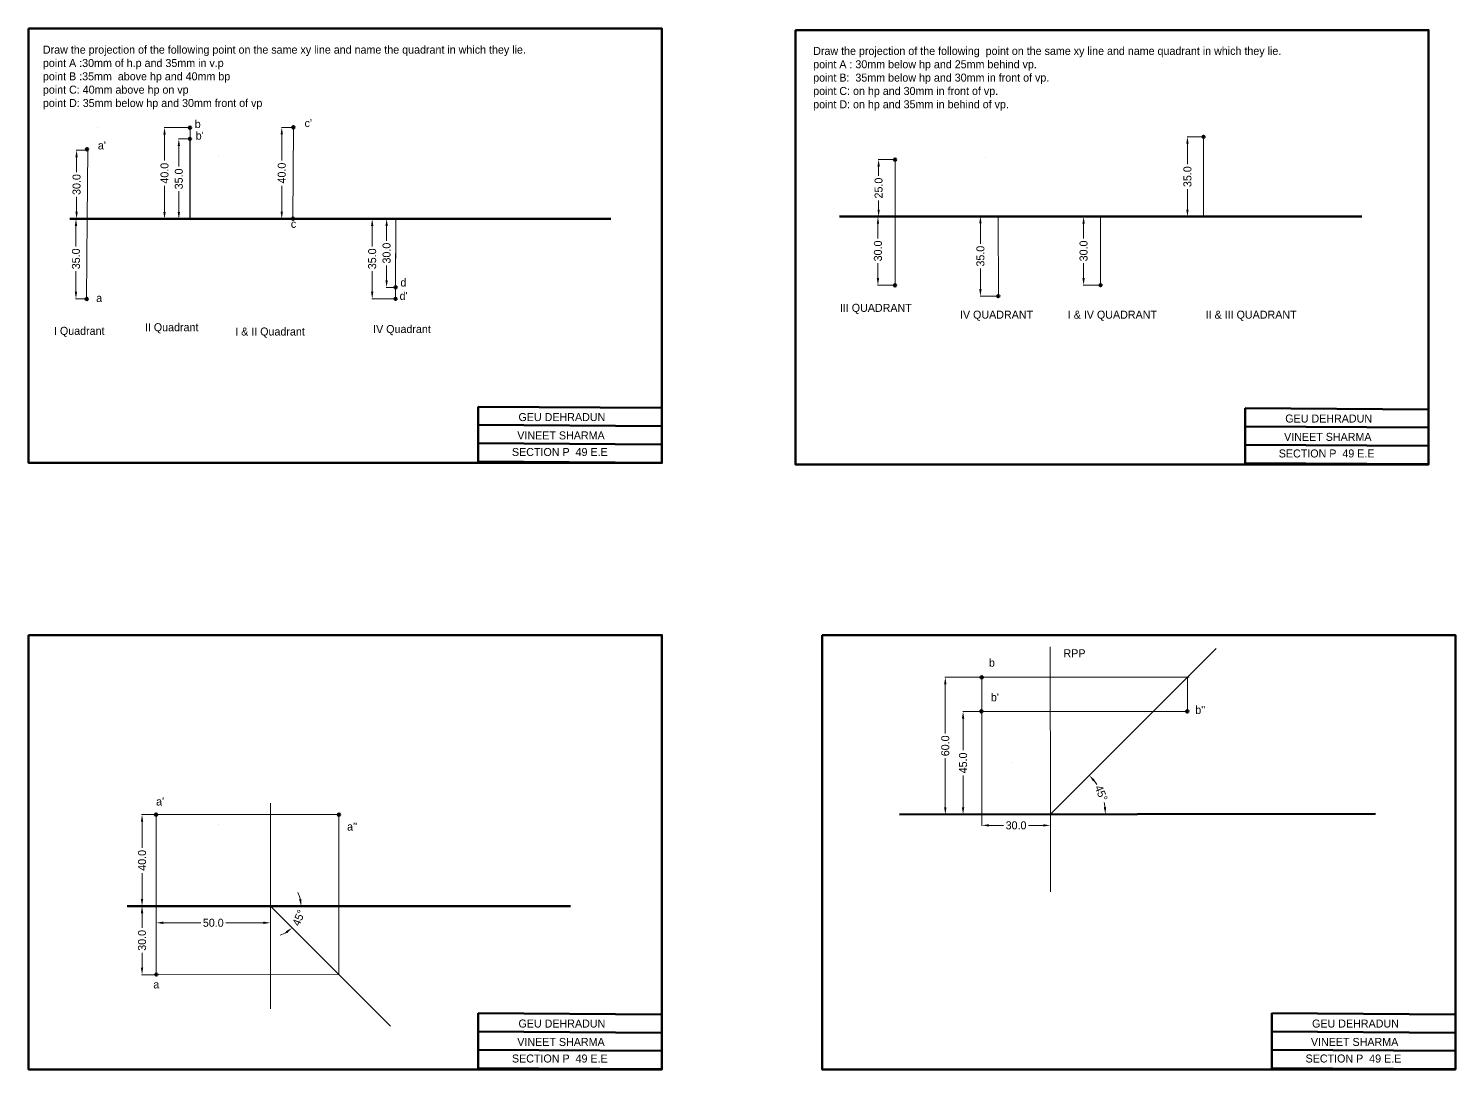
# Model space of a CAD drawing. Header units: millimetres. Extents: x 1019 to 3698, y 486 to 1720.
# Drawn here: x 1019 to 1644, y 489 to 945 of the extents above; entities that cross this region are included whole.
import ezdxf

# ---------------------------------------------------------------- set-up
doc = ezdxf.new("R2010")
doc.units = ezdxf.units.MM
doc.header["$MEASUREMENT"] = 0
doc.layers.get('0').update_dxf_attribs({"lineweight": 50})
doc.layers.add('Layer1', color=150, linetype='Continuous', lineweight=13)
doc.layers.add('Layer2', color=150, linetype='Continuous', lineweight=13)
doc.styles.get("Standard").update_dxf_attribs({"font": 'comicbd.ttf', "height": 3.5})
doc.dimstyles.get("Standard").update_dxf_attribs({"dimtxt": 3.5, "dimasz": 3.1, "dimexe": 0.18, "dimexo": 0.0625, "dimgap": 0.09, "dimtad": 0, "dimtoh": 1, "dimdec": 1, "dimzin": 0, "dimdsep": 46, "dimtxsty": 'Standard', "dimcen": 0.09, "dimclrd": 4, "dimclre": 4, "dimclrt": 4, "dimadec": 0, "dimazin": 0, "dimtfac": 1, "dimtdec": 1, "dimtofl": 0, "dimtmove": 0, "dimatfit": 3, "dimfxl": 1, "dimtfillclr": 4, "dimtolj": 1, "dimtzin": 0, "dimlwd": 13, "dimlwe": 13, "dimarcsym": 0})

# ---------------------------------------------------------------- blocks, each defined once
blk = doc.blocks.new('*D1')
at = {"layer": 'Defpoints', "color": 0, "transparency": 16777216}
for p in [(1040.45, 891.32), (1045.3, 891.32), (1045.09, 861.32)]:
    blk.add_point(p, dxfattribs=at)
at = {"layer": 'Layer2', "color": 4, "linetype": 'Continuous', "lineweight": 13, "transparency": 16777216}
for p, q in [((1045.24, 891.32), (1040.27, 891.32)), ((1040.45, 888.22), (1040.45, 881.74)), ((1040.45, 864.42), (1040.45, 870.9)), ((1045.03, 861.32), (1040.27, 861.32))]:
    blk.add_line(p, q, dxfattribs=at)
at = {"layer": 'Layer2', "color": 4, "transparency": 16777216}
for points in [[(1039.93, 888.22), (1040.96, 888.22), (1040.45, 891.32)], [(1039.93, 864.42), (1040.96, 864.42), (1040.45, 861.32)]]:
    blk.add_solid(points, dxfattribs=at)
at = {"layer": 'Layer2', "color": 4, "transparency": 16777216, "insert": (1040.45, 876.32), "char_height": 3.5, "attachment_point": 5, "rotation": 90}
blk.add_mtext('\\A1;30.0', dxfattribs=at)
blk = doc.blocks.new('*D2')
at = {"layer": 'Defpoints', "color": 0, "transparency": 16777216}
for p in [(1045.09, 861.32), (1040.19, 826.32), (1044.85, 826.32)]:
    blk.add_point(p, dxfattribs=at)
at = {"layer": 'Layer2', "color": 4, "linetype": 'Continuous', "lineweight": 13, "transparency": 16777216}
for p, q in [((1045.03, 861.32), (1040.01, 861.32)), ((1040.19, 858.22), (1040.19, 849.24)), ((1040.19, 829.42), (1040.19, 838.4)), ((1044.79, 826.32), (1040.01, 826.32))]:
    blk.add_line(p, q, dxfattribs=at)
at = {"layer": 'Layer2', "color": 4, "transparency": 16777216}
for points in [[(1039.67, 858.22), (1040.7, 858.22), (1040.19, 861.32)], [(1039.67, 829.42), (1040.7, 829.42), (1040.19, 826.32)]]:
    blk.add_solid(points, dxfattribs=at)
at = {"layer": 'Layer2', "color": 4, "transparency": 16777216, "insert": (1040.19, 843.82), "char_height": 3.5, "attachment_point": 5, "rotation": 90}
blk.add_mtext('\\A1;35.0', dxfattribs=at)
blk = doc.blocks.new('*D4')
at = {"layer": 'Defpoints', "color": 0, "transparency": 16777216}
for p in [(1130.19, 901.32), (1135.31, 901.32), (1135.09, 861.32)]:
    blk.add_point(p, dxfattribs=at)
at = {"layer": 'Layer2', "color": 4, "linetype": 'Continuous', "lineweight": 13, "transparency": 16777216}
for p, q in [((1135.25, 901.32), (1130.01, 901.32)), ((1130.19, 898.22), (1130.19, 886.86)), ((1130.19, 864.42), (1130.19, 875.79)), ((1135.03, 861.32), (1130.01, 861.32))]:
    blk.add_line(p, q, dxfattribs=at)
at = {"layer": 'Layer2', "color": 4, "transparency": 16777216}
for points in [[(1129.67, 898.22), (1130.71, 898.22), (1130.19, 901.32)], [(1129.67, 864.42), (1130.71, 864.42), (1130.19, 861.32)]]:
    blk.add_solid(points, dxfattribs=at)
at = {"layer": 'Layer2', "color": 4, "transparency": 16777216, "insert": (1130.19, 881.32), "char_height": 3.5, "attachment_point": 5, "rotation": 90}
blk.add_mtext('\\A1;40.0', dxfattribs=at)
blk = doc.blocks.new('*D5')
at = {"layer": 'Defpoints', "color": 0, "transparency": 16777216}
for p in [(1180.09, 861.32), (1176.05, 831.32), (1180, 831.32)]:
    blk.add_point(p, dxfattribs=at)
at = {"layer": 'Layer2', "color": 4, "linetype": 'Continuous', "lineweight": 13, "transparency": 16777216}
for p, q in [((1180.03, 861.32), (1175.87, 861.32)), ((1176.05, 858.22), (1176.05, 851.74)), ((1176.05, 834.42), (1176.05, 840.9)), ((1179.94, 831.32), (1175.87, 831.32))]:
    blk.add_line(p, q, dxfattribs=at)
at = {"layer": 'Layer2', "color": 4, "transparency": 16777216}
for points in [[(1175.54, 858.22), (1176.57, 858.22), (1176.05, 861.32)], [(1175.54, 834.42), (1176.57, 834.42), (1176.05, 831.32)]]:
    blk.add_solid(points, dxfattribs=at)
at = {"layer": 'Layer2', "color": 4, "transparency": 16777216, "insert": (1176.05, 846.32), "char_height": 3.5, "attachment_point": 5, "rotation": 90}
blk.add_mtext('\\A1;30.0', dxfattribs=at)
blk = doc.blocks.new('*D6')
at = {"layer": 'Defpoints', "color": 0, "transparency": 16777216}
for p in [(1180.09, 861.32), (1169.74, 826.32), (1179.98, 826.32)]:
    blk.add_point(p, dxfattribs=at)
at = {"layer": 'Layer2', "color": 4, "linetype": 'Continuous', "lineweight": 13, "transparency": 16777216}
for p, q in [((1180.03, 861.32), (1169.56, 861.32)), ((1169.74, 858.22), (1169.74, 849.24)), ((1169.74, 829.42), (1169.74, 838.4)), ((1179.92, 826.32), (1169.56, 826.32))]:
    blk.add_line(p, q, dxfattribs=at)
at = {"layer": 'Layer2', "color": 4, "transparency": 16777216}
for points in [[(1169.22, 858.22), (1170.26, 858.22), (1169.74, 861.32)], [(1169.22, 829.42), (1170.26, 829.42), (1169.74, 826.32)]]:
    blk.add_solid(points, dxfattribs=at)
at = {"layer": 'Layer2', "color": 4, "transparency": 16777216, "insert": (1169.74, 843.82), "char_height": 3.5, "attachment_point": 5, "rotation": 90}
blk.add_mtext('\\A1;35.0', dxfattribs=at)
blk = doc.blocks.new('*D7')
at = {"layer": 'Defpoints', "color": 0, "transparency": 16777216}
for p in [(1078.91, 901.27), (1090.09, 901.27), (1090.14, 861.27)]:
    blk.add_point(p, dxfattribs=at)
at = {"layer": 'Layer2', "color": 4, "linetype": 'Continuous', "lineweight": 13, "transparency": 16777216}
for p, q in [((1090.03, 901.27), (1078.73, 901.27)), ((1078.91, 898.17), (1078.91, 886.8)), ((1078.91, 864.37), (1078.91, 875.73)), ((1090.08, 861.27), (1078.73, 861.27))]:
    blk.add_line(p, q, dxfattribs=at)
at = {"layer": 'Layer2', "color": 4, "transparency": 16777216}
for points in [[(1078.39, 898.17), (1079.42, 898.17), (1078.91, 901.27)], [(1078.39, 864.37), (1079.42, 864.37), (1078.91, 861.27)]]:
    blk.add_solid(points, dxfattribs=at)
at = {"layer": 'Layer2', "color": 4, "transparency": 16777216, "insert": (1078.91, 881.27), "char_height": 3.5, "attachment_point": 5, "rotation": 90}
blk.add_mtext('\\A1;40.0', dxfattribs=at)
blk = doc.blocks.new('*D8')
at = {"layer": 'Defpoints', "color": 0, "transparency": 16777216}
for p in [(1085.17, 896.27), (1089.98, 896.27), (1090.14, 861.27)]:
    blk.add_point(p, dxfattribs=at)
at = {"layer": 'Layer2', "color": 4, "linetype": 'Continuous', "lineweight": 13, "transparency": 16777216}
for p, q in [((1089.92, 896.27), (1084.99, 896.27)), ((1085.17, 893.17), (1085.17, 884.18)), ((1085.17, 864.37), (1085.17, 873.35)), ((1090.08, 861.27), (1084.99, 861.27))]:
    blk.add_line(p, q, dxfattribs=at)
at = {"layer": 'Layer2', "color": 4, "transparency": 16777216}
for points in [[(1084.66, 893.17), (1085.69, 893.17), (1085.17, 896.27)], [(1084.66, 864.37), (1085.69, 864.37), (1085.17, 861.27)]]:
    blk.add_solid(points, dxfattribs=at)
at = {"layer": 'Layer2', "color": 4, "transparency": 16777216, "insert": (1085.17, 878.77), "char_height": 3.5, "attachment_point": 5, "rotation": 90}
blk.add_mtext('\\A1;35.0', dxfattribs=at)
blk = doc.blocks.new('*D10')
at = {"layer": 'Defpoints', "color": 0, "transparency": 16777216}
for p in [(1391.25, 887.27), (1398.46, 887.27), (1398.47, 862.27)]:
    blk.add_point(p, dxfattribs=at)
at = {"layer": 'Layer1', "color": 4, "linetype": 'Continuous', "lineweight": 13, "transparency": 16777216}
for p, q in [((1398.4, 887.27), (1391.07, 887.27)), ((1391.25, 884.17), (1391.25, 880.16)), ((1391.25, 865.37), (1391.25, 869.37)), ((1398.41, 862.27), (1391.07, 862.27))]:
    blk.add_line(p, q, dxfattribs=at)
at = {"layer": 'Layer1', "color": 4, "transparency": 16777216}
for points in [[(1390.74, 884.17), (1391.77, 884.17), (1391.25, 887.27)], [(1390.74, 865.37), (1391.77, 865.37), (1391.25, 862.27)]]:
    blk.add_solid(points, dxfattribs=at)
at = {"layer": 'Layer1', "color": 4, "transparency": 16777216, "insert": (1391.25, 874.77), "char_height": 3.5, "attachment_point": 5, "rotation": 90}
blk.add_mtext('\\A1;25.0', dxfattribs=at)
blk = doc.blocks.new('*D11')
at = {"layer": 'Defpoints', "color": 0, "transparency": 16777216}
for p in [(1398.47, 862.27), (1390.95, 832.27), (1398.48, 832.27)]:
    blk.add_point(p, dxfattribs=at)
at = {"layer": 'Layer1', "color": 4, "linetype": 'Continuous', "lineweight": 13, "transparency": 16777216}
for p, q in [((1398.41, 862.27), (1390.77, 862.27)), ((1390.95, 859.17), (1390.95, 852.69)), ((1390.95, 835.37), (1390.95, 841.85)), ((1398.42, 832.27), (1390.77, 832.27))]:
    blk.add_line(p, q, dxfattribs=at)
at = {"layer": 'Layer1', "color": 4, "transparency": 16777216}
for points in [[(1390.43, 859.17), (1391.47, 859.17), (1390.95, 862.27)], [(1390.43, 835.37), (1391.47, 835.37), (1390.95, 832.27)]]:
    blk.add_solid(points, dxfattribs=at)
at = {"layer": 'Layer1', "color": 4, "transparency": 16777216, "insert": (1390.95, 847.27), "char_height": 3.5, "attachment_point": 5, "rotation": 90}
blk.add_mtext('\\A1;30.0', dxfattribs=at)
blk = doc.blocks.new('*D12')
at = {"layer": 'Defpoints', "color": 0, "transparency": 16777216}
for p in [(1435.78, 862.48), (1443.47, 862.48), (1443.63, 827.48)]:
    blk.add_point(p, dxfattribs=at)
at = {"layer": 'Layer1', "color": 4, "linetype": 'Continuous', "lineweight": 13, "transparency": 16777216}
for p, q in [((1443.41, 862.48), (1435.6, 862.48)), ((1435.78, 859.38), (1435.78, 850.4)), ((1435.78, 830.58), (1435.78, 839.56)), ((1443.57, 827.48), (1435.6, 827.48))]:
    blk.add_line(p, q, dxfattribs=at)
at = {"layer": 'Layer1', "color": 4, "transparency": 16777216}
for points in [[(1435.26, 859.38), (1436.29, 859.38), (1435.78, 862.48)], [(1435.26, 830.58), (1436.29, 830.58), (1435.78, 827.48)]]:
    blk.add_solid(points, dxfattribs=at)
at = {"layer": 'Layer1', "color": 4, "transparency": 16777216, "insert": (1435.78, 844.98), "char_height": 3.5, "attachment_point": 5, "rotation": 90}
blk.add_mtext('\\A1;35.0', dxfattribs=at)
blk = doc.blocks.new('*D14')
at = {"layer": 'Defpoints', "color": 0, "transparency": 16777216}
for p in [(1480.9, 862.27), (1488.36, 862.27), (1488.34, 832.27)]:
    blk.add_point(p, dxfattribs=at)
at = {"layer": 'Layer1', "color": 4, "linetype": 'Continuous', "lineweight": 13, "transparency": 16777216}
for p, q in [((1488.29, 862.27), (1480.72, 862.27)), ((1480.9, 859.17), (1480.9, 852.69)), ((1480.9, 835.37), (1480.9, 841.85)), ((1488.27, 832.27), (1480.72, 832.27))]:
    blk.add_line(p, q, dxfattribs=at)
at = {"layer": 'Layer1', "color": 4, "transparency": 16777216}
for points in [[(1480.38, 859.17), (1481.42, 859.17), (1480.9, 862.27)], [(1480.38, 835.37), (1481.42, 835.37), (1480.9, 832.27)]]:
    blk.add_solid(points, dxfattribs=at)
at = {"layer": 'Layer1', "color": 4, "transparency": 16777216, "insert": (1480.9, 847.27), "char_height": 3.5, "attachment_point": 5, "rotation": 90}
blk.add_mtext('\\A1;30.0', dxfattribs=at)
blk = doc.blocks.new('*D16')
at = {"layer": 'Defpoints', "color": 0, "transparency": 16777216}
for p in [(1533.36, 897.24), (1526.33, 862.27), (1533.36, 862.27)]:
    blk.add_point(p, dxfattribs=at)
at = {"layer": 'Layer1', "color": 4, "linetype": 'Continuous', "lineweight": 13, "transparency": 16777216}
for p, q in [((1533.3, 897.24), (1526.15, 897.24)), ((1526.33, 894.14), (1526.33, 885.17)), ((1526.33, 865.37), (1526.33, 874.33)), ((1533.3, 862.27), (1526.15, 862.27))]:
    blk.add_line(p, q, dxfattribs=at)
at = {"layer": 'Layer1', "color": 4, "transparency": 16777216}
for points in [[(1525.81, 894.14), (1526.84, 894.14), (1526.33, 897.24)], [(1525.81, 865.37), (1526.84, 865.37), (1526.33, 862.27)]]:
    blk.add_solid(points, dxfattribs=at)
at = {"layer": 'Layer1', "color": 4, "transparency": 16777216, "insert": (1526.33, 879.75), "char_height": 3.5, "attachment_point": 5, "rotation": 90}
blk.add_mtext('\\A1;35.0', dxfattribs=at)
blk = doc.blocks.new('*D27')
at = {"layer": 'Defpoints', "color": 0, "transparency": 16777216}
for p in [(1069.08, 600.72), (1075.23, 600.72), (1075.23, 560.72)]:
    blk.add_point(p, dxfattribs=at)
at = {"layer": 'Layer1', "color": 4, "linetype": 'Continuous', "lineweight": 13, "transparency": 16777216}
for p, q in [((1075.17, 600.72), (1068.9, 600.72)), ((1069.08, 597.62), (1069.08, 586.25)), ((1069.08, 563.82), (1069.08, 575.18)), ((1075.17, 560.72), (1068.9, 560.72))]:
    blk.add_line(p, q, dxfattribs=at)
at = {"layer": 'Layer1', "color": 4, "transparency": 16777216}
for points in [[(1068.57, 597.62), (1069.6, 597.62), (1069.08, 600.72)], [(1068.57, 563.82), (1069.6, 563.82), (1069.08, 560.72)]]:
    blk.add_solid(points, dxfattribs=at)
at = {"layer": 'Layer1', "color": 4, "transparency": 16777216, "insert": (1069.08, 580.72), "char_height": 3.5, "attachment_point": 5, "rotation": 90}
blk.add_mtext('\\A1;40.0', dxfattribs=at)
blk = doc.blocks.new('*D28')
at = {"layer": 'Defpoints', "color": 0, "transparency": 16777216}
for p in [(1075.23, 560.72), (1069.08, 530.72), (1075.23, 530.72)]:
    blk.add_point(p, dxfattribs=at)
at = {"layer": 'Layer1', "color": 4, "linetype": 'Continuous', "lineweight": 13, "transparency": 16777216}
for p, q in [((1075.17, 560.72), (1068.9, 560.72)), ((1069.08, 557.62), (1069.08, 551.14)), ((1069.08, 533.82), (1069.08, 540.3)), ((1075.17, 530.72), (1068.9, 530.72))]:
    blk.add_line(p, q, dxfattribs=at)
at = {"layer": 'Layer1', "color": 4, "transparency": 16777216}
for points in [[(1068.57, 557.62), (1069.6, 557.62), (1069.08, 560.72)], [(1068.57, 533.82), (1069.6, 533.82), (1069.08, 530.72)]]:
    blk.add_solid(points, dxfattribs=at)
at = {"layer": 'Layer1', "color": 4, "transparency": 16777216, "insert": (1069.08, 545.72), "char_height": 3.5, "attachment_point": 5, "rotation": 90}
blk.add_mtext('\\A1;30.0', dxfattribs=at)
blk = doc.blocks.new('*D29')
at = {"layer": 'Defpoints', "color": 0, "transparency": 16777216}
for p in [(1075.23, 560.72), (1125.23, 560.72), (1125.23, 553.41)]:
    blk.add_point(p, dxfattribs=at)
at = {"layer": 'Layer1', "color": 4, "linetype": 'Continuous', "lineweight": 13, "transparency": 16777216}
for p, q in [((1075.23, 560.65), (1075.23, 553.23)), ((1125.23, 560.65), (1125.23, 553.23)), ((1078.33, 553.41), (1094.79, 553.41)), ((1122.13, 553.41), (1105.67, 553.41))]:
    blk.add_line(p, q, dxfattribs=at)
at = {"layer": 'Layer1', "color": 4, "transparency": 16777216}
for points in [[(1078.33, 553.93), (1078.33, 552.9), (1075.23, 553.41)], [(1122.13, 553.93), (1122.13, 552.9), (1125.23, 553.41)]]:
    blk.add_solid(points, dxfattribs=at)
at = {"layer": 'Layer1', "color": 4, "transparency": 16777216, "insert": (1100.23, 553.41), "char_height": 3.5, "attachment_point": 5}
blk.add_mtext('\\A1;50.0', dxfattribs=at)
blk = doc.blocks.new('*D30')
at = {"color": 4, "linetype": 'Continuous', "lineweight": 13, "transparency": 16777216}
for start, end in [(13.26529, 26.53058), (288.46942, 301.73471)]:
    blk.add_arc((1125.23, 560.72), 13.42, start, end, dxfattribs=at)
at = {"color": 4, "transparency": 16777216}
for points in [[(1138.8, 563.86), (1137.78, 563.74), (1138.65, 560.72)], [(1131.97, 549.71), (1132.61, 548.9), (1134.72, 551.23)]]:
    blk.add_solid(points, dxfattribs=at)
at = {"layer": 'Defpoints', "color": 0, "transparency": 16777216}
for p in [(1062.61, 560.72), (1125.23, 560.72), (1256.46, 560.72), (1136.85, 554.01), (1177.7, 508.25)]:
    blk.add_point(p, dxfattribs=at)
at = {"color": 4, "transparency": 16777216, "insert": (1137.63, 555.58), "char_height": 3.5, "attachment_point": 5, "rotation": 67.5}
blk.add_mtext('\\A1;45°', dxfattribs=at)
blk = doc.blocks.new('*D31')
at = {"layer": 'Defpoints', "color": 0, "transparency": 16777216}
for p in [(1428.19, 645.82), (1436.37, 645.82), (1436.36, 600.82)]:
    blk.add_point(p, dxfattribs=at)
at = {"layer": 'Layer1', "color": 4, "linetype": 'Continuous', "lineweight": 13, "transparency": 16777216}
for p, q in [((1436.3, 645.82), (1428.01, 645.82)), ((1428.19, 642.72), (1428.19, 628.85)), ((1428.19, 603.92), (1428.19, 617.78)), ((1436.3, 600.82), (1428.01, 600.82))]:
    blk.add_line(p, q, dxfattribs=at)
at = {"layer": 'Layer1', "color": 4, "transparency": 16777216}
for points in [[(1427.67, 642.72), (1428.71, 642.72), (1428.19, 645.82)], [(1427.67, 603.92), (1428.71, 603.92), (1428.19, 600.82)]]:
    blk.add_solid(points, dxfattribs=at)
at = {"layer": 'Layer1', "color": 4, "transparency": 16777216, "insert": (1428.19, 623.32), "char_height": 3.5, "attachment_point": 5, "rotation": 90}
blk.add_mtext('\\A1;45.0', dxfattribs=at)
blk = doc.blocks.new('*D32')
at = {"layer": 'Defpoints', "color": 0, "transparency": 16777216}
for p in [(1420.42, 660.82), (1436.36, 660.82), (1436.36, 600.82)]:
    blk.add_point(p, dxfattribs=at)
at = {"layer": 'Layer1', "color": 4, "linetype": 'Continuous', "lineweight": 13, "transparency": 16777216}
for p, q in [((1436.3, 660.82), (1420.24, 660.82)), ((1420.42, 657.72), (1420.42, 636.26)), ((1420.42, 603.92), (1420.42, 625.38)), ((1436.3, 600.82), (1420.24, 600.82))]:
    blk.add_line(p, q, dxfattribs=at)
at = {"layer": 'Layer1', "color": 4, "transparency": 16777216}
for points in [[(1419.9, 657.72), (1420.94, 657.72), (1420.42, 660.82)], [(1419.9, 603.92), (1420.94, 603.92), (1420.42, 600.82)]]:
    blk.add_solid(points, dxfattribs=at)
at = {"layer": 'Layer1', "color": 4, "transparency": 16777216, "insert": (1420.42, 630.82), "char_height": 3.5, "attachment_point": 5, "rotation": 90}
blk.add_mtext('\\A1;60.0', dxfattribs=at)
blk = doc.blocks.new('*D33')
at = {"layer": 'Defpoints', "color": 0, "transparency": 16777216}
for p in [(1436.36, 600.82), (1466.36, 600.82), (1466.36, 596.03)]:
    blk.add_point(p, dxfattribs=at)
at = {"layer": 'Layer1', "color": 4, "linetype": 'Continuous', "lineweight": 13, "transparency": 16777216}
for p, q in [((1436.36, 600.75), (1436.36, 595.85)), ((1466.36, 600.75), (1466.36, 595.85)), ((1439.46, 596.03), (1445.94, 596.03)), ((1463.26, 596.03), (1456.78, 596.03))]:
    blk.add_line(p, q, dxfattribs=at)
at = {"layer": 'Layer1', "color": 4, "transparency": 16777216}
for points in [[(1439.46, 596.54), (1439.46, 595.51), (1436.36, 596.03)], [(1463.26, 596.54), (1463.26, 595.51), (1466.36, 596.03)]]:
    blk.add_solid(points, dxfattribs=at)
at = {"layer": 'Layer1', "color": 4, "transparency": 16777216, "insert": (1451.36, 596.03), "char_height": 3.5, "attachment_point": 5}
blk.add_mtext('\\A1;30.0', dxfattribs=at)
blk = doc.blocks.new('*D34')
at = {"layer": 'Defpoints', "color": 0, "transparency": 16777216}
for p in [(1538.88, 673.41), (1489.62, 607.14), (1400.33, 600.75), (1466.36, 600.89), (1608.64, 601.14)]:
    blk.add_point(p, dxfattribs=at)
at = {"layer": 'Layer1', "color": 4, "linetype": 'Continuous', "lineweight": 13, "transparency": 16777216}
for start, end in [(32.64303, 37.62544), (7.48171, 12.46411)]:
    blk.add_arc((1466.34, 600.87), 24.1, start, end, dxfattribs=at)
at = {"layer": 'Layer1', "color": 4, "transparency": 16777216}
for points in [[(1485.04, 615.25), (1485.82, 615.93), (1483.39, 617.92)], [(1490.76, 604.05), (1489.72, 603.98), (1490.45, 600.92)]]:
    blk.add_solid(points, dxfattribs=at)
at = {"layer": 'Layer1', "color": 4, "transparency": 16777216, "insert": (1488.6, 610.12), "char_height": 3.5, "attachment_point": 5, "rotation": 292.55357}
blk.add_mtext('\\A1;45°', dxfattribs=at)

msp = doc.modelspace()

# ---------------------------------------------------------------- linework, layer by layer
at = {"color": 0}
msp.add_line((1037.44, 861.32), (1274.07, 861.32), dxfattribs=at)
for p, q in [((1374.1, 862.27), (1602.57, 862.27)), ((1216.16, 779.14), (1296.16, 778.63)), ((1216.16, 779.14), (1216.16, 755.14)), ((1551.55, 778.51), (1631.55, 777.99)), ((1551.55, 778.51), (1551.55, 754.51)), ((1216.11, 771.14), (1296.11, 770.63)), ((1216.11, 771.14), (1296.11, 770.63)), ((1551.5, 770.51), (1631.5, 769.99)), ((1551.5, 770.51), (1631.5, 769.99)), ((1216.06, 763.15), (1296.06, 762.63)), ((1551.45, 762.51), (1631.45, 761.99)), ((1215.09, 754.54), (1295.09, 754.54)), ((1216.01, 755.15), (1296.01, 754.63)), ((1550.48, 753.9), (1630.48, 753.9)), ((1551.4, 754.51), (1631.4, 753.99)), ((1400.33, 600.75), (1608.64, 601.14)), ((1062.61, 560.72), (1256.46, 560.72)), ((1216.16, 513.87), (1296.16, 513.36)), ((1216.16, 513.87), (1216.16, 489.87)), ((1563.28, 513.87), (1643.28, 513.36)), ((1563.28, 513.87), (1563.28, 489.87)), ((1216.11, 505.87), (1296.11, 505.36)), ((1216.11, 505.87), (1296.11, 505.36)), ((1563.23, 505.87), (1643.23, 505.36)), ((1563.23, 505.87), (1643.23, 505.36)), ((1216.06, 497.87), (1296.06, 497.36)), ((1563.18, 497.87), (1643.17, 497.36)), ((1215.09, 489.27), (1295.09, 489.27)), ((1216.01, 489.87), (1296.01, 489.36)), ((1562.21, 489.27), (1642.21, 489.27)), ((1563.12, 489.87), (1643.12, 489.36))]:
    msp.add_line(p, q)
for points in [[(1019.43, 944.54), (1296.43, 944.54), (1296.43, 754.54), (1019.43, 754.54)], [(1354.82, 943.9), (1631.82, 943.9), (1631.82, 753.9), (1354.82, 753.9)], [(1019.43, 679.27), (1296.43, 679.27), (1296.43, 489.27), (1019.43, 489.27)], [(1366.55, 679.27), (1643.55, 679.27), (1643.55, 489.27), (1366.55, 489.27)]]:
    msp.add_lwpolyline(points, close=True)
for centre in [(1090.03, 901.18), (1135.31, 901.28), (1090.01, 896.29), (1533.39, 897.17), (1045.03, 891.74), (1398.46, 887.18), (1135.1, 861.39), (1180, 831.32), (1398.41, 832.23), (1488.32, 832.3), (1044.89, 826.3), (1179.98, 826.32), (1443.58, 827.48), (1436.37, 660.76), (1436.2, 645.88), (1526.25, 645.87), (1075.23, 600.74), (1155.2, 600.65), (1075.32, 530.81)]:
    msp.add_circle(centre, 0.5)
at = {"layer": 'Layer1', "color": 0}
msp.add_line((1049.78, 901.32), (1049.78, 901.32), dxfattribs=at)
at = {"layer": 'Layer1'}
for p, q in [((1533.34, 862.24), (1533.36, 897.24)), ((1102.44, 888.62), (1102.44, 888.62)), ((1398.47, 862.27), (1398.46, 887.27)), ((1437.82, 887.98), (1437.82, 887.98)), ((1398.47, 862.27), (1443.47, 862.48)), ((1398.47, 862.27), (1398.48, 832.27)), ((1443.47, 862.27), (1488.47, 862.54)), ((1443.47, 862.48), (1443.63, 827.48)), ((1488.34, 862.27), (1533.34, 862.24)), ((1488.34, 862.27), (1488.34, 832.27)), ((1466.36, 600.89), (1466.23, 674.07)), ((1466.36, 600.89), (1538.88, 673.41)), ((1436.36, 600.82), (1436.36, 660.82)), ((1526.29, 660.82), (1526.29, 645.82)), ((1436.36, 600.82), (1436.37, 645.82)), ((1436.37, 645.82), (1526.29, 645.82)), ((1449.55, 623.35), (1449.55, 623.35)), ((1125.23, 560.72), (1125.23, 605.72)), ((1075.23, 560.72), (1075.23, 600.72)), ((1075.23, 600.72), (1155.2, 600.72)), ((1436.36, 600.82), (1466.36, 600.89)), ((1466.36, 600.89), (1466.36, 566.97)), ((1102.44, 596.45), (1102.44, 596.45)), ((1466.36, 566.97), (1466.36, 566.97)), ((1075.23, 560.72), (1075.23, 530.72)), ((1075.23, 560.72), (1125.23, 560.72)), ((1125.23, 560.72), (1125.23, 515.72)), ((1125.23, 560.72), (1177.7, 508.25))]:
    msp.add_line(p, q, dxfattribs=at)
for points in [[(1436.36, 660.82), (1527.1, 660.82)], [(1155.2, 530.75), (1155.2, 601.15)], [(1075.23, 530.72), (1155.2, 530.75)]]:
    msp.add_lwpolyline(points, dxfattribs=at)
at = {"layer": 'Layer2'}
for p, q in [((1090.09, 861.27), (1090.09, 901.27)), ((1135.09, 861.32), (1135.31, 901.32)), ((1090.04, 861.27), (1089.98, 896.27)), ((1045.09, 861.32), (1045.3, 891.32)), ((1045.09, 861.32), (1044.85, 826.32)), ((1045.09, 861.32), (1090.09, 861.27)), ((1090.09, 861.27), (1135.09, 861.32)), ((1135.09, 861.32), (1180.09, 861.32)), ((1180.09, 861.32), (1179.98, 826.32)), ((1180.09, 861.32), (1180, 831.32)), ((1090.09, 860.73), (1090.09, 860.73)), ((1045.03, 851.65), (1045.03, 851.65)), ((1045.03, 851.65), (1045.03, 851.65))]:
    msp.add_line(p, q, dxfattribs=at)

# ---------------------------------------------------------------- texts
at = {"char_height": 3.5, "attachment_point": 1}
for s, width, heights, insert in [('Draw the projection of the following point on the same xy line and name the quadrant in which they lie.\\Ppoint A :30mm of h.p and 35mm in v.p\\Ppoint B :35mm  above hp and 40mm bp\\Ppoint C: 40mm above hp on vp\\Ppoint D: 35mm below hp and 30mm front of vp', 261.4909, [0], (1025.71, 937.06)), ('Draw the projection of the following  point on the same xy line and name quadrant in which they lie.\\Ppoint A : 30mm below hp and 25mm behind vp.\\Ppoint B:  35mm below hp and 30mm in front of vp.\\Ppoint C: on hp and 30mm in front of vp.\\Ppoint D: on hp and 35mm in behind of vp.', 260.8511, [0], (1362.62, 936.5)), ('b', 6.9266, [0], (1092.13, 904.53)), ("b'", 6.259, [0], (1092.55, 899.45)), ("c'", 16.549, [0], (1140.17, 904.93)), ("a'", 14.2322, [0], (1049.78, 895.17)), ('c', 6.4548, [0], (1134.17, 860.87)), ('d', 14.5631, [0], (1182.08, 835.2)), ('a', 9.0753, [0], (1049.02, 828.44)), ("d'", 12.9082, [0], (1181.73, 829.33)), ('III QUADRANT', 55.5245, [0], (1374.29, 824.13)), ('IV QUADRANT ', 53.7334, [0], (1426.83, 821.15)), ('I & IV QUADRANT ', 60.3008, [0], (1473.99, 821.15)), ('II & III QUADRANT', 66.2712, [0], (1534.29, 821.15)), ('I Quadrant ', 32.3286, [0], (1030.56, 814.06)), ('II Quadrant ', 32.0657, [0], (1070.33, 815.65)), ('I & II Quadrant ', 63.0801, [0], (1109.83, 813.77)), ('IV Quadrant', 49.6756, [0], (1170.15, 814.86)), ('GEU DEHRADUN', 51.3432, [0], (1233.73, 776.36)), ('GEU DEHRADUN', 51.3432, [0], (1569.11, 775.72)), ('VINEET SHARMA ', 79.775, [0], (1233.21, 768.33)), ('VINEET SHARMA ', 79.775, [0], (1568.6, 767.69)), ('SECTION P  49 E.E', 79.8057, [0], (1230.87, 761.08)), ('SECTION P  49 E.E', 79.8057, [0], (1566.26, 760.44)), ('b', 24.5583, [0], (1439.51, 668.92)), ("b'", 15.4524, [0], (1440.34, 653.8)), ("b''", 20.9712, [0], (1529.74, 648.29)), ("a'", 13.1235, [3.63], (1075.23, 608.22)), ("a''", 19.7921, [0], (1158.77, 597.26)), ('a', 15.1119, [3.63], (1074.02, 528.21)), ('GEU DEHRADUN', 51.3432, [0], (1233.73, 511.09)), ('GEU DEHRADUN', 51.3432, [0], (1580.84, 511.09)), ('VINEET SHARMA ', 79.775, [0], (1233.21, 503.06)), ('VINEET SHARMA ', 79.775, [0], (1580.32, 503.06)), ('SECTION P  49 E.E', 79.8057, [0], (1230.87, 495.81)), ('SECTION P  49 E.E', 79.8057, [0], (1577.99, 495.81))]:
    msp.add_mtext_dynamic_manual_height_columns(s, width=width, gutter_width=17.5, heights=heights, dxfattribs=dict(at, insert=insert))
at = {"layer": 'Layer1', "insert": (1472.12, 673.04), "char_height": 3.5, "attachment_point": 1}
msp.add_mtext_dynamic_manual_height_columns('{\\C0;RPP}', width=23.7907, gutter_width=17.5, heights=[0], dxfattribs=at)

# ---------------------------------------------------------------- dimensions: what is measured, and where the dimension line sits
dim = msp.add_angular_dim_2l(base=(1136.85, 554.01), line1=((1062.61, 560.72), (1256.46, 560.72)), line2=((1125.23, 560.72), (1177.7, 508.25)), dimstyle='Standard')
dim.commit()
dim.dimension.update_dxf_attribs({"geometry": '*D30', "text_midpoint": (1137.63, 555.58)})
at = {"layer": 'Layer1'}
for base, p1, p2, picture, middle in [((1526.33, 862.27), (1533.36, 897.24), (1533.36, 862.27), '*D16', (1526.33, 879.75)), ((1391.25, 887.27), (1398.47, 862.27), (1398.46, 887.27), '*D10', (1391.25, 874.77)), ((1390.95, 832.27), (1398.47, 862.27), (1398.48, 832.27), '*D11', (1390.95, 847.27)), ((1435.78, 862.48), (1443.63, 827.48), (1443.47, 862.48), '*D12', (1435.78, 844.98)), ((1480.9, 862.27), (1488.34, 832.27), (1488.36, 862.27), '*D14', (1480.9, 847.27)), ((1420.42, 660.82), (1436.36, 600.82), (1436.36, 660.82), '*D32', (1420.42, 630.82)), ((1428.19, 645.82), (1436.36, 600.82), (1436.37, 645.82), '*D31', (1428.19, 623.32)), ((1069.08, 600.72), (1075.23, 560.72), (1075.23, 600.72), '*D27', (1069.08, 580.72)), ((1069.08, 530.72), (1075.23, 560.72), (1075.23, 530.72), '*D28', (1069.08, 545.72))]:
    dim = msp.add_linear_dim(base=base, p1=p1, p2=p2, angle=90, dimstyle='Standard', dxfattribs=at)
    dim.commit()
    dim.dimension.update_dxf_attribs({"geometry": picture, "text_midpoint": middle})
dim = msp.add_angular_dim_2l(base=(1489.62, 607.14), line1=((1400.33, 600.75), (1608.64, 601.14)), line2=((1466.36, 600.89), (1538.88, 673.41)), dimstyle='Standard', dxfattribs=at)
dim.commit()
dim.dimension.update_dxf_attribs({"geometry": '*D34', "text_midpoint": (1488.6, 610.12)})
for base, p1, p2, picture, middle in [((1466.36, 596.03), (1436.36, 600.82), (1466.36, 600.82), '*D33', (1451.36, 596.03)), ((1125.23, 553.41), (1075.23, 560.72), (1125.23, 560.72), '*D29', (1100.23, 553.41))]:
    dim = msp.add_linear_dim(base=base, p1=p1, p2=p2, dimstyle='Standard', dxfattribs=at)
    dim.commit()
    dim.dimension.update_dxf_attribs({"geometry": picture, "text_midpoint": middle})
at = {"layer": 'Layer2'}
for base, p1, p2, picture, middle in [((1078.91, 901.27), (1090.14, 861.27), (1090.09, 901.27), '*D7', (1078.91, 881.27)), ((1130.19, 901.32), (1135.09, 861.32), (1135.31, 901.32), '*D4', (1130.19, 881.32)), ((1085.17, 896.27), (1090.14, 861.27), (1089.98, 896.27), '*D8', (1085.17, 878.77)), ((1040.45, 891.32), (1045.09, 861.32), (1045.3, 891.32), '*D1', (1040.45, 876.32)), ((1040.19, 826.32), (1045.09, 861.32), (1044.85, 826.32), '*D2', (1040.19, 843.82)), ((1169.74, 826.32), (1180.09, 861.32), (1179.98, 826.32), '*D6', (1169.74, 843.82)), ((1176.05, 831.32), (1180.09, 861.32), (1180, 831.32), '*D5', (1176.05, 846.32))]:
    dim = msp.add_linear_dim(base=base, p1=p1, p2=p2, angle=90, dimstyle='Standard', dxfattribs=at)
    dim.commit()
    dim.dimension.update_dxf_attribs({"geometry": picture, "text_midpoint": middle})

doc.saveas('drawing.dxf')
